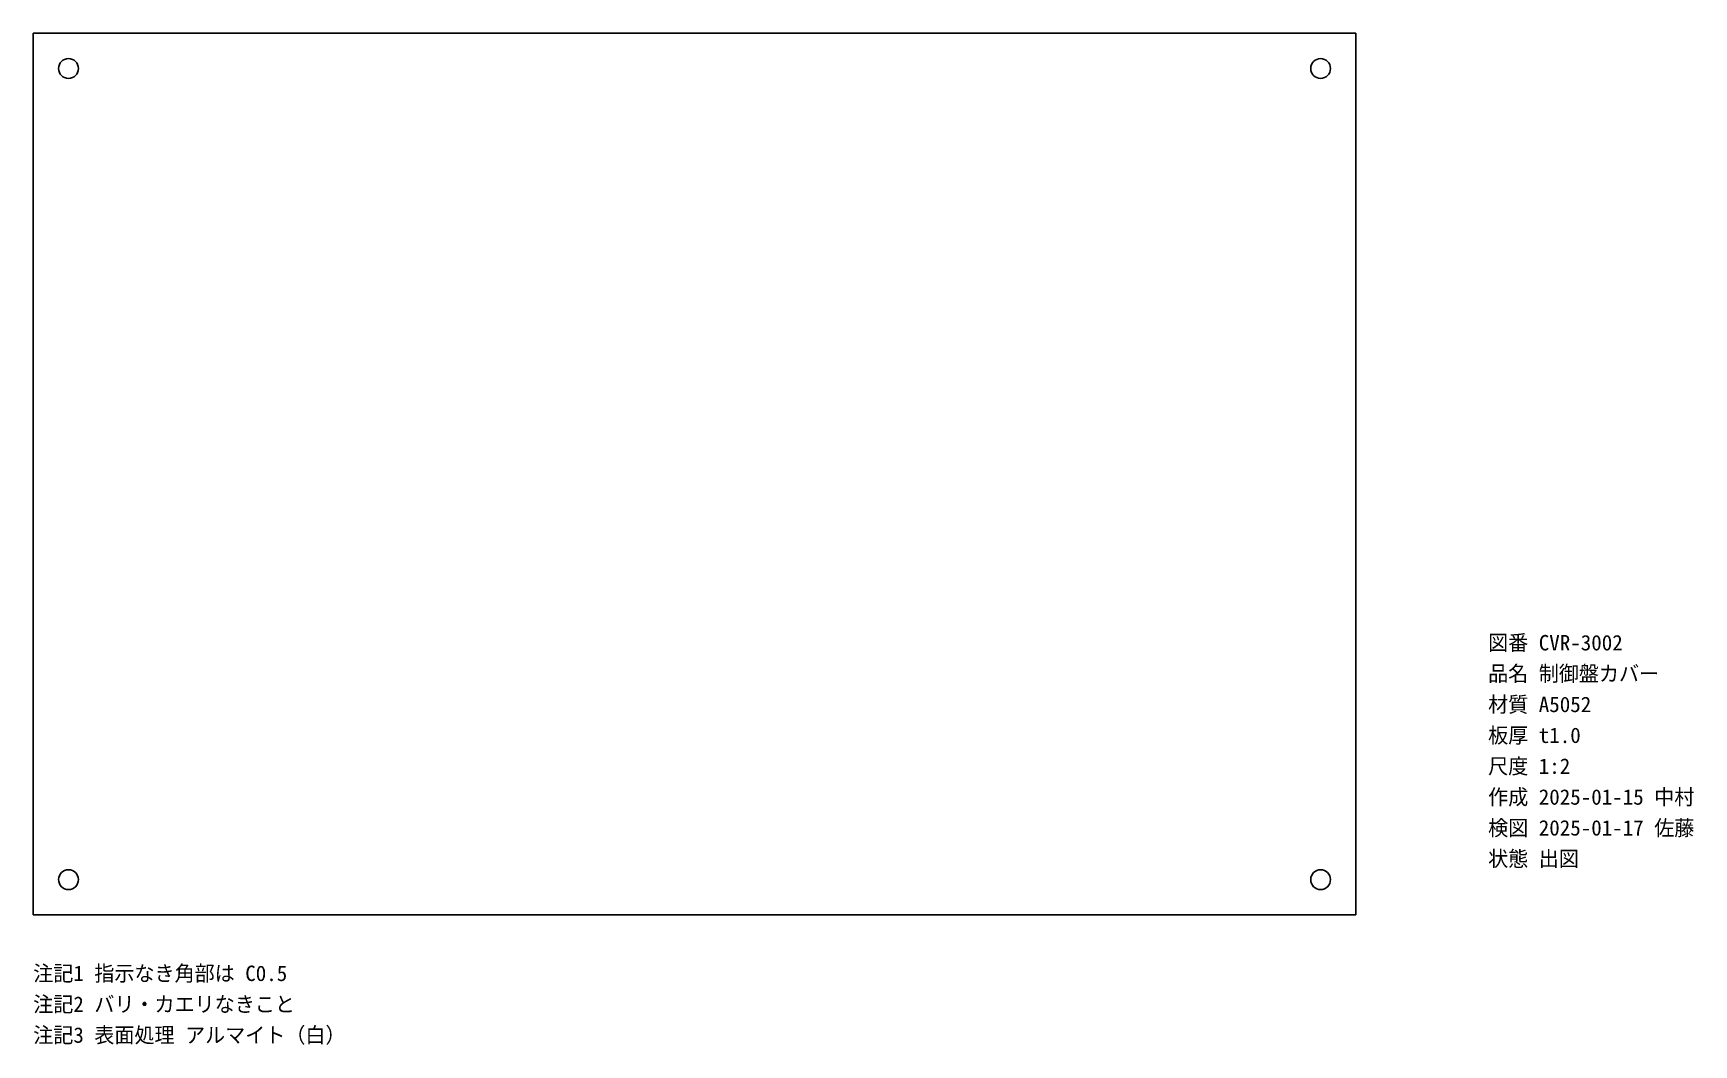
# Model space of a CAD drawing. Extents: x 0 to 377, y -29 to 200.
import ezdxf

# ---------------------------------------------------------------- set-up
doc = ezdxf.new("R2010")
doc.units = 0
for name, color, linetype in [('HOLE', 7, 'CONTINUOUS'), ('NOTE', 7, 'CONTINUOUS'), ('OUTLINE', 7, 'CONTINUOUS'), ('TITLE', 7, 'CONTINUOUS')]:
    doc.layers.add(name, color=color, linetype=linetype)

msp = doc.modelspace()

# ---------------------------------------------------------------- linework, layer by layer
at = {"layer": 'HOLE'}
for centre in [(8, 192), (292, 192), (8, 8), (292, 8)]:
    msp.add_circle(centre, 2.25, dxfattribs=at)
at = {"layer": 'OUTLINE'}
for p, q in [((300, 200), (0, 200)), ((0, 200), (0, 0)), ((300, 0), (300, 200)), ((0, 0), (300, 0))]:
    msp.add_line(p, q, dxfattribs=at)

# ---------------------------------------------------------------- texts
at = {"layer": 'NOTE'}
for s, p in [('注記1 指示なき角部は C0.5', (0, -15)), ('注記2 バリ・カエリなきこと', (0, -22)), ('注記3 表面処理 アルマイト（白）', (0, -29))]:
    msp.add_text(s, height=3.5, dxfattribs=at).set_placement(p)
at = {"layer": 'TITLE'}
for s, p in [('図番 CVR-3002', (330, 60)), ('品名 制御盤カバー', (330, 53)), ('材質 A5052', (330, 46)), ('板厚 t1.0', (330, 39)), ('尺度 1:2', (330, 32)), ('作成 2025-01-15 中村', (330, 25)), ('検図 2025-01-17 佐藤', (330, 18)), ('状態 出図', (330, 11))]:
    msp.add_text(s, height=3.5, dxfattribs=at).set_placement(p)

doc.saveas('drawing.dxf')
